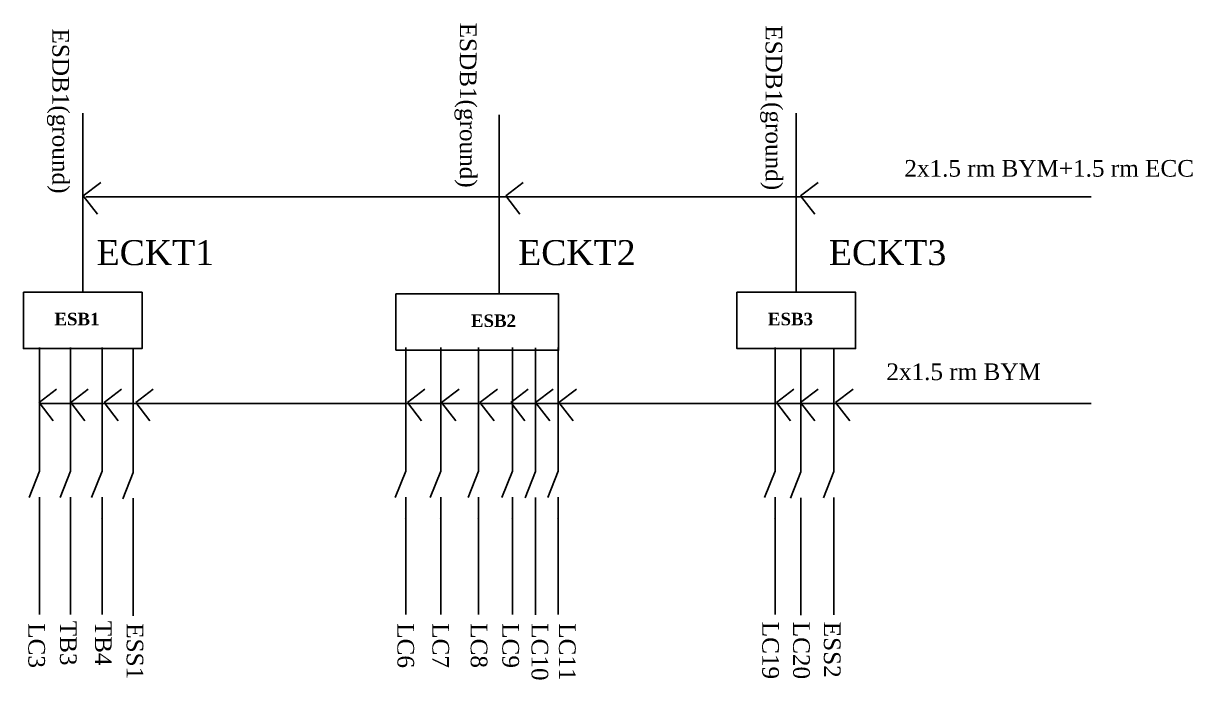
# Model space of a CAD drawing. Header units: inches. Extents: x -7121 to -1666, y 2270 to 5014.
# Drawn here: x -5530 to -4829, y 2453 to 2847 of the extents above; entities that cross this region are included whole.
import ezdxf

# ---------------------------------------------------------------- set-up
doc = ezdxf.new("R2010")
doc.units = ezdxf.units.IN
doc.header["$MEASUREMENT"] = 0
doc.linetypes.add('ACAD_ISO02W100', pattern=[15, 12, -3])
doc.layers.add('Diagram', color=7, linetype='ACAD_ISO02W100')
doc.styles.get("Standard").update_dxf_attribs({"font": 'times.ttf', "height": 6})

# ---------------------------------------------------------------- blocks, each defined once
blk = doc.blocks.new('SWITCH')
at = {"layer": 'Diagram', "linetype": 'Continuous'}
for p, q in [((0, 0), (0, -135.5)), ((0, -135.5), (0, -148.5)), ((0, -148.5), (-12.5, -180)), ((0, -179.5), (0, -320.5)), ((-1, -205), (-1, -205))]:
    blk.add_line(p, q, dxfattribs=at)

msp = doc.modelspace()

# ---------------------------------------------------------------- linework, layer by layer
at = {"layer": 'Diagram', "linetype": 'Continuous'}
for p, q in [((-5494.8384, 2685.6766), (-5494.8384, 2793.1766)), ((-5066.5884, 2685.6766), (-5066.5884, 2793.1766)), ((-5244.8384, 2684.6766), (-5244.8384, 2792.1766)), ((-5494.5, 2743.5), (-5484, 2751.5)), ((-5241, 2743.5), (-5230.5, 2751.5)), ((-5064, 2743.5), (-5053.5, 2751.5)), ((-5486, 2732.5), (-5494.5, 2743.5)), ((-4889.5, 2743), (-5493, 2743)), ((-5232.5, 2732.5), (-5241, 2743.5)), ((-5055.5, 2732.5), (-5064, 2743.5)), ((-5307, 2650.9266), (-5307, 2684.6766)), ((-5307, 2684.6766), (-5280.4634, 2684.6766)), ((-5280.4634, 2650.9266), (-5307, 2650.9266)), ((-5521, 2619.5), (-5510.5, 2627.5)), ((-5502, 2619.5), (-5491.5, 2627.5)), ((-5482, 2619.5), (-5471.5, 2627.5)), ((-5463, 2619.5), (-5452.5, 2627.5)), ((-5300, 2619.5), (-5289.5, 2627.5)), ((-5279.5, 2619.5), (-5269, 2627.5)), ((-5256.5, 2619.5), (-5246, 2627.5)), ((-5238, 2619.5), (-5227.5, 2627.5)), ((-5223, 2619.5), (-5212.5, 2627.5)), ((-5209, 2619.5), (-5198.5, 2627.5)), ((-5078.5, 2619.5), (-5068, 2627.5)), ((-5064, 2619.5), (-5053.5, 2627.5)), ((-5043, 2619.5), (-5032.5, 2627.5)), ((-5512.5, 2608.5), (-5521, 2619.5)), ((-5520.5, 2619), (-4889.5, 2619)), ((-5493.5, 2608.5), (-5502, 2619.5)), ((-5473.5, 2608.5), (-5482, 2619.5)), ((-5454.5, 2608.5), (-5463, 2619.5)), ((-5291.5, 2608.5), (-5300, 2619.5)), ((-5271, 2608.5), (-5279.5, 2619.5)), ((-5248, 2608.5), (-5256.5, 2619.5)), ((-5229.5, 2608.5), (-5238, 2619.5)), ((-5214.5, 2608.5), (-5223, 2619.5)), ((-5200.5, 2608.5), (-5209, 2619.5)), ((-5070, 2608.5), (-5078.5, 2619.5)), ((-5055.5, 2608.5), (-5064, 2619.5)), ((-5034.5, 2608.5), (-5043, 2619.5))]:
    msp.add_line(p, q, dxfattribs=at)
for points in [[(-5530.4634, 2685.6766), (-5459.2134, 2685.6766), (-5459.2134, 2651.9266), (-5530.4634, 2651.9266)], [(-5102.2134, 2685.6766), (-5030.9634, 2685.6766), (-5030.9634, 2651.9266), (-5102.2134, 2651.9266)]]:
    msp.add_lwpolyline(points, close=True, dxfattribs=at)
msp.add_lwpolyline([(-5280.4634, 2684.6766), (-5209.2134, 2684.6766), (-5209.2134, 2650.9266), (-5280.4634, 2650.9266)], dxfattribs=at)

# ---------------------------------------------------------------- block references
at = {"layer": 'Diagram', "linetype": 'Continuous', "xscale": 0.5, "yscale": 0.5, "zscale": 0.5}
for p in [(-5520.73745, 2652.57128), (-5502.18364, 2652.57128), (-5483.24207, 2652.57128), (-5464.5, 2651.82126), (-5301, 2652.57128), (-5280, 2652.57128), (-5257.3384, 2652.57128), (-5236.9634, 2652.57128), (-5223, 2652.32126), (-5209.5, 2652.57128), (-5079.33185, 2652.57128), (-5063.83838, 2652.17658), (-5044, 2652.32126)]:
    msp.add_blockref('SWITCH', p, dxfattribs=at)

# ---------------------------------------------------------------- texts
at = {"layer": 'Diagram', "linetype": 'Continuous', "char_height": 10, "attachment_point": 1, "rotation": 270}
for s, insert, width in [('ESDB1(ground)', (-5503.06092, 2844), 157.6910616), ('ESDB1(ground)', (-5258.5, 2847.5), 157.6910616), ('ESDB1(ground)', (-5075, 2846), 157.6910616), ('LC3', (-5517.47629, 2487.07936), 19.5), ('TB3', (-5498.47629, 2488.57936), 19.5), ('TB4', (-5477.47629, 2488.57936), 19.5), ('ESS1', (-5458.47629, 2487.07936), 19.5), ('LC6', (-5295.97703, 2487.08172), 19.5), ('LC7', (-5274.97703, 2487.08172), 19.5), ('LC8', (-5251.97703, 2487.08172), 19.5), ('LC9', (-5232.97703, 2487.08172), 19.5), ('LC10', (-5215.47703, 2487.08172), 19.5), ('LC11', (-5198.97703, 2487.08172), 19.5), ('LC19', (-5076.98237, 2487.96402), 19.5), ('LC20', (-5058.48237, 2487.96402), 19.5), ('ESS2', (-5039.98237, 2487.96402), 19.5)]:
    msp.add_mtext(s, dxfattribs=dict(at, insert=insert, width=width))
at = {"layer": 'Diagram', "linetype": 'Continuous', "attachment_point": 1}
for s, insert, char_height, width in [('2x1.5 rm BYM+1.5 rm ECC', (-5001.69964, 2765.08288), 10, 222.8697901), ('ECKT1', (-5486.5, 2717), 15, 74.5), ('ECKT2', (-5233.5, 2717), 15, 74.5), ('ECKT3', (-5047, 2717), 15, 74.5), ('{\\fTimes New Roman|b1|i0|c0|p18;ESB1}', (-5511.84955, 2673.38779), 7.5, 92.5), ('{\\fTimes New Roman|b1|i0|c0|p18;ESB2}', (-5261.84955, 2672.38779), 7.5, 92.5), ('{\\fTimes New Roman|b1|i0|c0|p18;ESB3}', (-5083.59955, 2673.38779), 7.5, 92.5), ('2x1.5 rm BYM', (-5012.5, 2643), 10, 152)]:
    msp.add_mtext(s, dxfattribs=dict(at, insert=insert, char_height=char_height, width=width))

doc.saveas('drawing.dxf')
